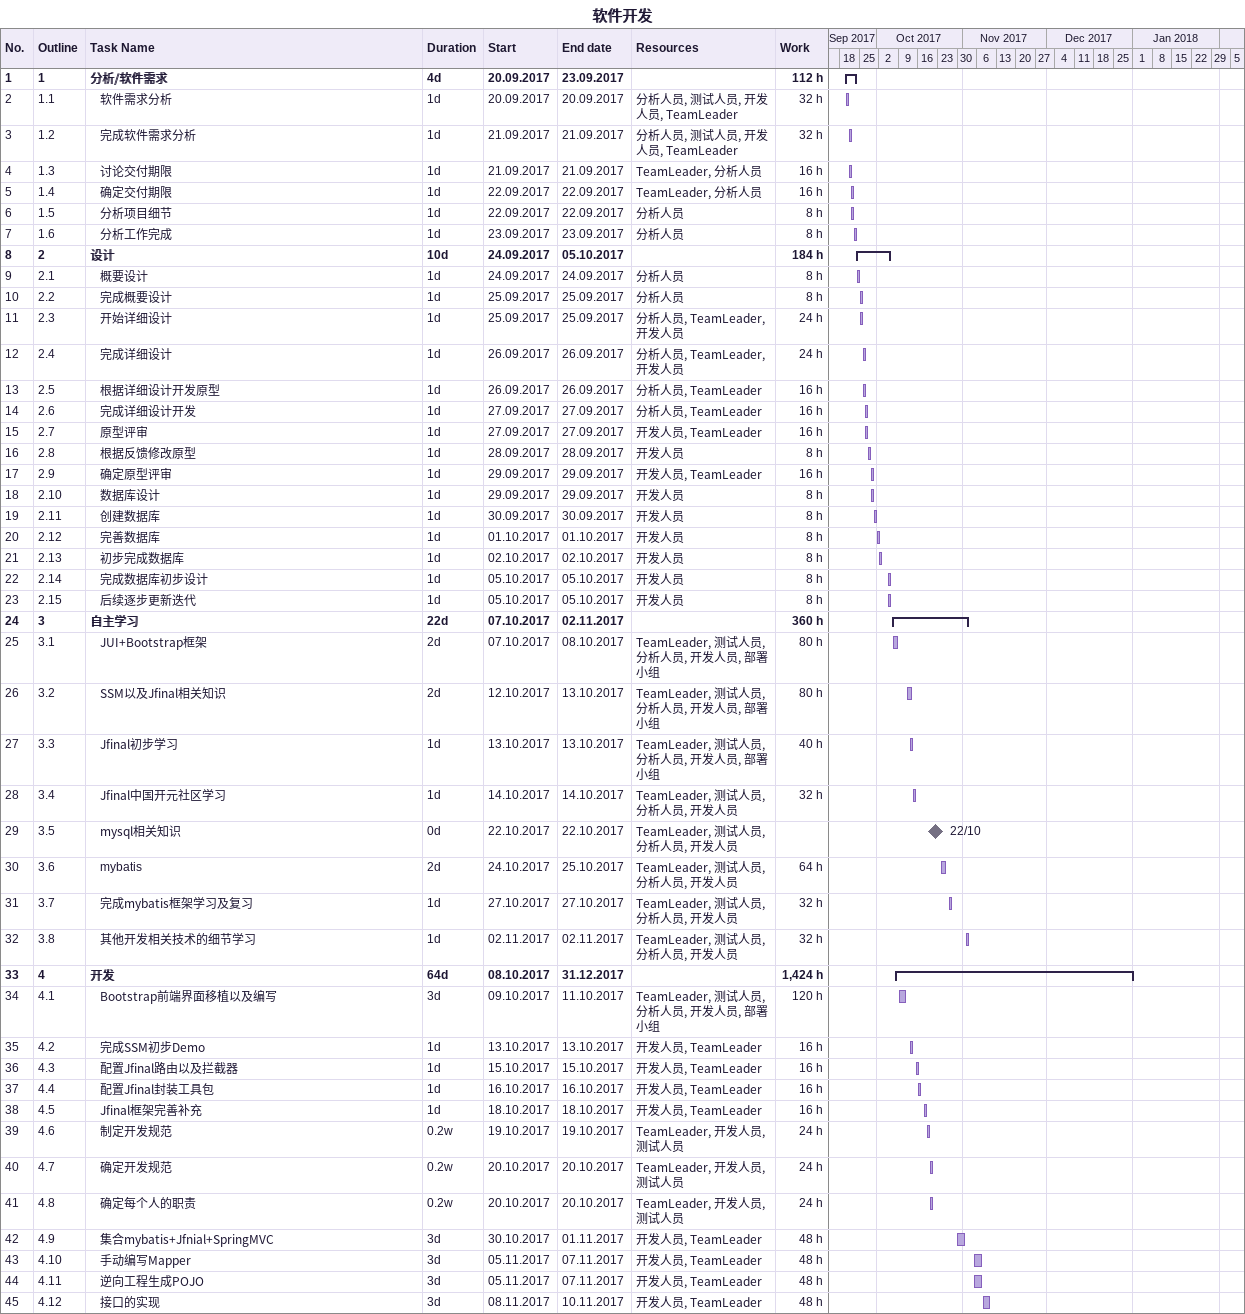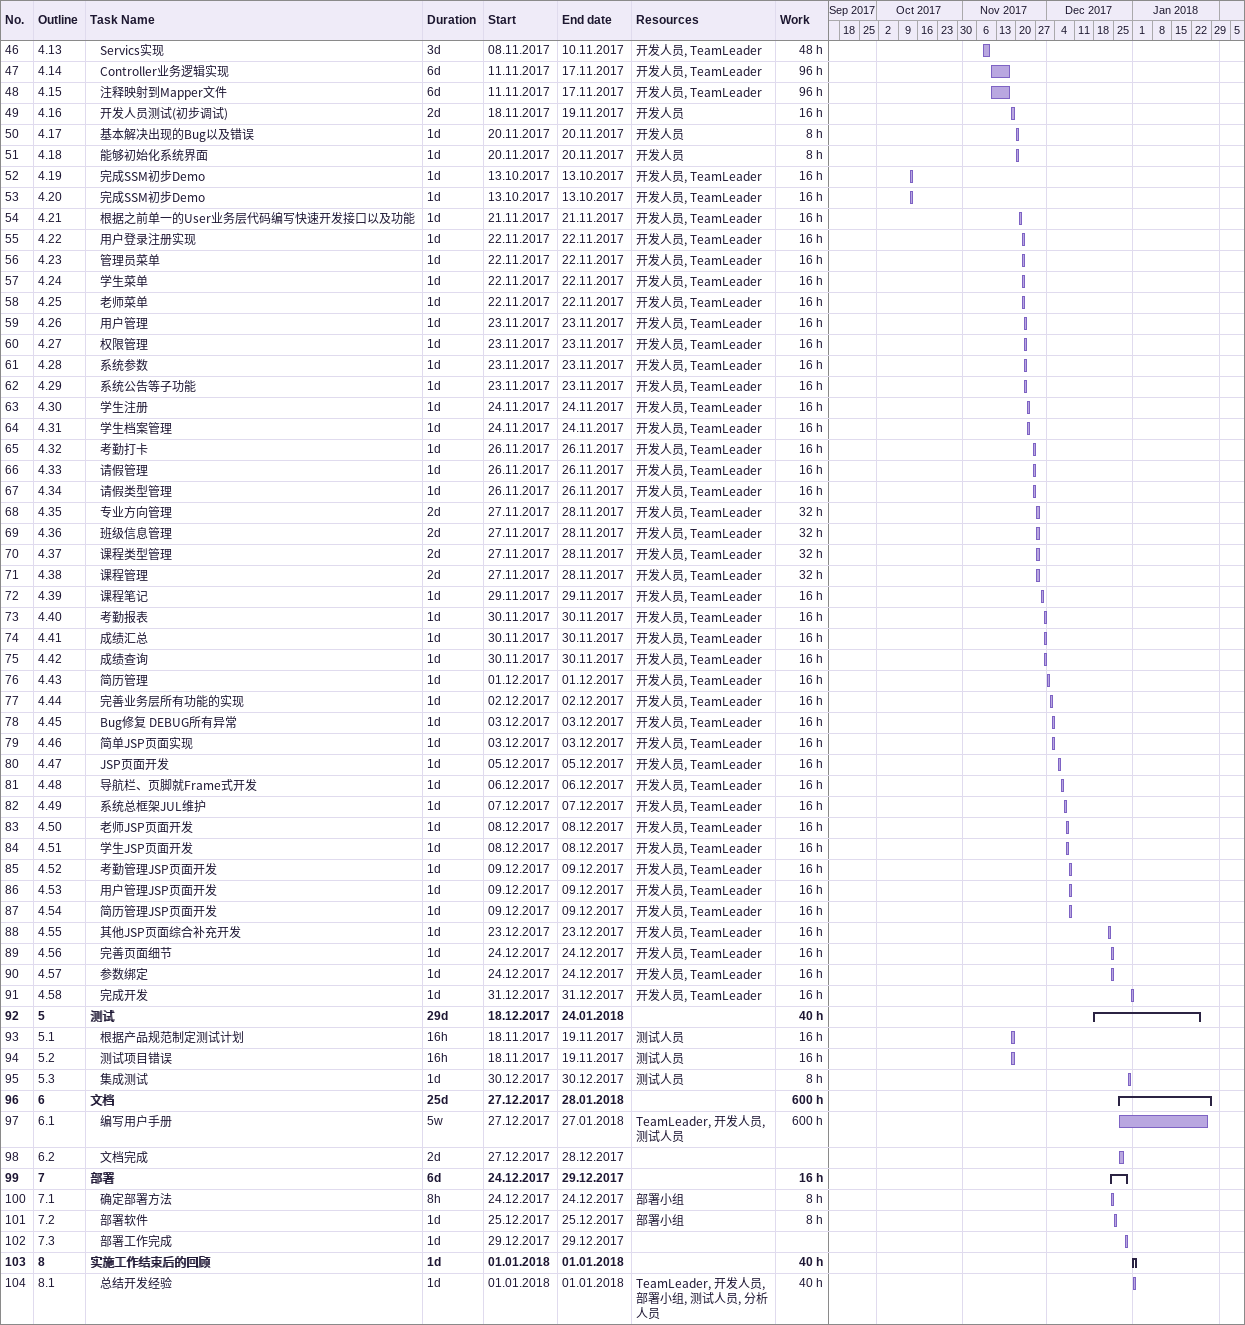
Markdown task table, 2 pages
软件开发

| ID | WBS | Task | Duration | Start | Finish | Resources | Work (h) |
|---|---|---|---|---|---|---|---|
| 1 | 1 | **分析/软件需求** | 4d | 2017-09-20 | 2017-09-23 |  | 112 |
| 2 | 1.1 | 软件需求分析 | 1d | 2017-09-20 | 2017-09-20 | 分析人员, 测试人员, 开发人员, TeamLeader | 32 |
| 3 | 1.2 | 完成软件需求分析 | 1d | 2017-09-21 | 2017-09-21 | 分析人员, 测试人员, 开发人员, TeamLeader | 32 |
| 4 | 1.3 | 讨论交付期限 | 1d | 2017-09-21 | 2017-09-21 | TeamLeader, 分析人员 | 16 |
| 5 | 1.4 | 确定交付期限 | 1d | 2017-09-22 | 2017-09-22 | TeamLeader, 分析人员 | 16 |
| 6 | 1.5 | 分析项目细节 | 1d | 2017-09-22 | 2017-09-22 | 分析人员 | 8 |
| 7 | 1.6 | 分析工作完成 | 1d | 2017-09-23 | 2017-09-23 | 分析人员 | 8 |
| 8 | 2 | **设计** | 10d | 2017-09-24 | 2017-10-05 |  | 184 |
| 9 | 2.1 | 概要设计 | 1d | 2017-09-24 | 2017-09-24 | 分析人员 | 8 |
| 10 | 2.2 | 完成概要设计 | 1d | 2017-09-25 | 2017-09-25 | 分析人员 | 8 |
| 11 | 2.3 | 开始详细设计 | 1d | 2017-09-25 | 2017-09-25 | 分析人员, TeamLeader, 开发人员 | 24 |
| 12 | 2.4 | 完成详细设计 | 1d | 2017-09-26 | 2017-09-26 | 分析人员, TeamLeader, 开发人员 | 24 |
| 13 | 2.5 | 根据详细设计开发原型 | 1d | 2017-09-26 | 2017-09-26 | 分析人员, TeamLeader | 16 |
| 14 | 2.6 | 完成详细设计开发 | 1d | 2017-09-27 | 2017-09-27 | 分析人员, TeamLeader | 16 |
| 15 | 2.7 | 原型评审 | 1d | 2017-09-27 | 2017-09-27 | 开发人员, TeamLeader | 16 |
| 16 | 2.8 | 根据反馈修改原型 | 1d | 2017-09-28 | 2017-09-28 | 开发人员 | 8 |
| 17 | 2.9 | 确定原型评审 | 1d | 2017-09-29 | 2017-09-29 | 开发人员, TeamLeader | 16 |
| 18 | 2.10 | 数据库设计 | 1d | 2017-09-29 | 2017-09-29 | 开发人员 | 8 |
| 19 | 2.11 | 创建数据库 | 1d | 2017-09-30 | 2017-09-30 | 开发人员 | 8 |
| 20 | 2.12 | 完善数据库 | 1d | 2017-10-01 | 2017-10-01 | 开发人员 | 8 |
| 21 | 2.13 | 初步完成数据库 | 1d | 2017-10-02 | 2017-10-02 | 开发人员 | 8 |
| 22 | 2.14 | 完成数据库初步设计 | 1d | 2017-10-05 | 2017-10-05 | 开发人员 | 8 |
| 23 | 2.15 | 后续逐步更新迭代 | 1d | 2017-10-05 | 2017-10-05 | 开发人员 | 8 |
| 24 | 3 | **自主学习** | 22d | 2017-10-07 | 2017-11-02 |  | 360 |
| 25 | 3.1 | JUI+Bootstrap框架 | 2d | 2017-10-07 | 2017-10-08 | TeamLeader, 测试人员, 分析人员, 开发人员, 部署小组 | 80 |
| 26 | 3.2 | SSM以及Jfinal相关知识 | 2d | 2017-10-12 | 2017-10-13 | TeamLeader, 测试人员, 分析人员, 开发人员, 部署小组 | 80 |
| 27 | 3.3 | Jfinal初步学习 | 1d | 2017-10-13 | 2017-10-13 | TeamLeader, 测试人员, 分析人员, 开发人员, 部署小组 | 40 |
| 28 | 3.4 | Jfinal中国开元社区学习 | 1d | 2017-10-14 | 2017-10-14 | TeamLeader, 测试人员, 分析人员, 开发人员 | 32 |
| 29 | 3.5 | mysql相关知识 | 0d | 2017-10-22 | 2017-10-22 | TeamLeader, 测试人员, 分析人员, 开发人员 |  |
| 30 | 3.6 | mybatis | 2d | 2017-10-24 | 2017-10-25 | TeamLeader, 测试人员, 分析人员, 开发人员 | 64 |
| 31 | 3.7 | 完成mybatis框架学习及复习 | 1d | 2017-10-27 | 2017-10-27 | TeamLeader, 测试人员, 分析人员, 开发人员 | 32 |
| 32 | 3.8 | 其他开发相关技术的细节学习 | 1d | 2017-11-02 | 2017-11-02 | TeamLeader, 测试人员, 分析人员, 开发人员 | 32 |
| 33 | 4 | **开发** | 64d | 2017-10-08 | 2017-12-31 |  | 1424 |
| 34 | 4.1 | Bootstrap前端界面移植以及编写 | 3d | 2017-10-09 | 2017-10-11 | TeamLeader, 测试人员, 分析人员, 开发人员, 部署小组 | 120 |
| 35 | 4.2 | 完成SSM初步Demo | 1d | 2017-10-13 | 2017-10-13 | 开发人员, TeamLeader | 16 |
| 36 | 4.3 | 配置Jfinal路由以及拦截器 | 1d | 2017-10-15 | 2017-10-15 | 开发人员, TeamLeader | 16 |
| 37 | 4.4 | 配置Jfinal封装工具包 | 1d | 2017-10-16 | 2017-10-16 | 开发人员, TeamLeader | 16 |
| 38 | 4.5 | Jfinal框架完善补充 | 1d | 2017-10-18 | 2017-10-18 | 开发人员, TeamLeader | 16 |
| 39 | 4.6 | 制定开发规范 | 0.2w | 2017-10-19 | 2017-10-19 | TeamLeader, 开发人员, 测试人员 | 24 |
| 40 | 4.7 | 确定开发规范 | 0.2w | 2017-10-20 | 2017-10-20 | TeamLeader, 开发人员, 测试人员 | 24 |
| 41 | 4.8 | 确定每个人的职责 | 0.2w | 2017-10-20 | 2017-10-20 | TeamLeader, 开发人员, 测试人员 | 24 |
| 42 | 4.9 | 集合mybatis+Jfnial+SpringMVC | 3d | 2017-10-30 | 2017-11-01 | 开发人员, TeamLeader | 48 |
| 43 | 4.10 | 手动编写Mapper | 3d | 2017-11-05 | 2017-11-07 | 开发人员, TeamLeader | 48 |
| 44 | 4.11 | 逆向工程生成POJO | 3d | 2017-11-05 | 2017-11-07 | 开发人员, TeamLeader | 48 |
| 45 | 4.12 | 接口的实现 | 3d | 2017-11-08 | 2017-11-10 | 开发人员, TeamLeader | 48 |
| 46 | 4.13 | Servics实现 | 3d | 2017-11-08 | 2017-11-10 | 开发人员, TeamLeader | 48 |
| 47 | 4.14 | Controller业务逻辑实现 | 6d | 2017-11-11 | 2017-11-17 | 开发人员, TeamLeader | 96 |
| 48 | 4.15 | 注释映射到Mapper文件 | 6d | 2017-11-11 | 2017-11-17 | 开发人员, TeamLeader | 96 |
| 49 | 4.16 | 开发人员测试(初步调试) | 2d | 2017-11-18 | 2017-11-19 | 开发人员 | 16 |
| 50 | 4.17 | 基本解决出现的Bug以及错误 | 1d | 2017-11-20 | 2017-11-20 | 开发人员 | 8 |
| 51 | 4.18 | 能够初始化系统界面 | 1d | 2017-11-20 | 2017-11-20 | 开发人员 | 8 |
| 52 | 4.19 | 完成SSM初步Demo | 1d | 2017-10-13 | 2017-10-13 | 开发人员, TeamLeader | 16 |
| 53 | 4.20 | 完成SSM初步Demo | 1d | 2017-10-13 | 2017-10-13 | 开发人员, TeamLeader | 16 |
| 54 | 4.21 | 根据之前单一的User业务层代码编写快速开发接口以及功能 | 1d | 2017-11-21 | 2017-11-21 | 开发人员, TeamLeader | 16 |
| 55 | 4.22 | 用户登录注册实现 | 1d | 2017-11-22 | 2017-11-22 | 开发人员, TeamLeader | 16 |
| 56 | 4.23 | 管理员菜单 | 1d | 2017-11-22 | 2017-11-22 | 开发人员, TeamLeader | 16 |
| 57 | 4.24 | 学生菜单 | 1d | 2017-11-22 | 2017-11-22 | 开发人员, TeamLeader | 16 |
| 58 | 4.25 | 老师菜单 | 1d | 2017-11-22 | 2017-11-22 | 开发人员, TeamLeader | 16 |
| 59 | 4.26 | 用户管理 | 1d | 2017-11-23 | 2017-11-23 | 开发人员, TeamLeader | 16 |
| 60 | 4.27 | 权限管理 | 1d | 2017-11-23 | 2017-11-23 | 开发人员, TeamLeader | 16 |
| 61 | 4.28 | 系统参数 | 1d | 2017-11-23 | 2017-11-23 | 开发人员, TeamLeader | 16 |
| 62 | 4.29 | 系统公告等子功能 | 1d | 2017-11-23 | 2017-11-23 | 开发人员, TeamLeader | 16 |
| 63 | 4.30 | 学生注册 | 1d | 2017-11-24 | 2017-11-24 | 开发人员, TeamLeader | 16 |
| 64 | 4.31 | 学生档案管理 | 1d | 2017-11-24 | 2017-11-24 | 开发人员, TeamLeader | 16 |
| 65 | 4.32 | 考勤打卡 | 1d | 2017-11-26 | 2017-11-26 | 开发人员, TeamLeader | 16 |
| 66 | 4.33 | 请假管理 | 1d | 2017-11-26 | 2017-11-26 | 开发人员, TeamLeader | 16 |
| 67 | 4.34 | 请假类型管理 | 1d | 2017-11-26 | 2017-11-26 | 开发人员, TeamLeader | 16 |
| 68 | 4.35 | 专业方向管理 | 2d | 2017-11-27 | 2017-11-28 | 开发人员, TeamLeader | 32 |
| 69 | 4.36 | 班级信息管理 | 2d | 2017-11-27 | 2017-11-28 | 开发人员, TeamLeader | 32 |
| 70 | 4.37 | 课程类型管理 | 2d | 2017-11-27 | 2017-11-28 | 开发人员, TeamLeader | 32 |
| 71 | 4.38 | 课程管理 | 2d | 2017-11-27 | 2017-11-28 | 开发人员, TeamLeader | 32 |
| 72 | 4.39 | 课程笔记 | 1d | 2017-11-29 | 2017-11-29 | 开发人员, TeamLeader | 16 |
| 73 | 4.40 | 考勤报表 | 1d | 2017-11-30 | 2017-11-30 | 开发人员, TeamLeader | 16 |
| 74 | 4.41 | 成绩汇总 | 1d | 2017-11-30 | 2017-11-30 | 开发人员, TeamLeader | 16 |
| 75 | 4.42 | 成绩查询 | 1d | 2017-11-30 | 2017-11-30 | 开发人员, TeamLeader | 16 |
| 76 | 4.43 | 简历管理 | 1d | 2017-12-01 | 2017-12-01 | 开发人员, TeamLeader | 16 |
| 77 | 4.44 | 完善业务层所有功能的实现 | 1d | 2017-12-02 | 2017-12-02 | 开发人员, TeamLeader | 16 |
| 78 | 4.45 | Bug修复 DEBUG所有异常 | 1d | 2017-12-03 | 2017-12-03 | 开发人员, TeamLeader | 16 |
| 79 | 4.46 | 简单JSP页面实现 | 1d | 2017-12-03 | 2017-12-03 | 开发人员, TeamLeader | 16 |
| 80 | 4.47 | JSP页面开发 | 1d | 2017-12-05 | 2017-12-05 | 开发人员, TeamLeader | 16 |
| 81 | 4.48 | 导航栏、页脚就Frame式开发 | 1d | 2017-12-06 | 2017-12-06 | 开发人员, TeamLeader | 16 |
| 82 | 4.49 | 系统总框架JUL维护 | 1d | 2017-12-07 | 2017-12-07 | 开发人员, TeamLeader | 16 |
| 83 | 4.50 | 老师JSP页面开发 | 1d | 2017-12-08 | 2017-12-08 | 开发人员, TeamLeader | 16 |
| 84 | 4.51 | 学生JSP页面开发 | 1d | 2017-12-08 | 2017-12-08 | 开发人员, TeamLeader | 16 |
| 85 | 4.52 | 考勤管理JSP页面开发 | 1d | 2017-12-09 | 2017-12-09 | 开发人员, TeamLeader | 16 |
| 86 | 4.53 | 用户管理JSP页面开发 | 1d | 2017-12-09 | 2017-12-09 | 开发人员, TeamLeader | 16 |
| 87 | 4.54 | 简历管理JSP页面开发 | 1d | 2017-12-09 | 2017-12-09 | 开发人员, TeamLeader | 16 |
| 88 | 4.55 | 其他JSP页面综合补充开发 | 1d | 2017-12-23 | 2017-12-23 | 开发人员, TeamLeader | 16 |
| 89 | 4.56 | 完善页面细节 | 1d | 2017-12-24 | 2017-12-24 | 开发人员, TeamLeader | 16 |
| 90 | 4.57 | 参数绑定 | 1d | 2017-12-24 | 2017-12-24 | 开发人员, TeamLeader | 16 |
| 91 | 4.58 | 完成开发 | 1d | 2017-12-31 | 2017-12-31 | 开发人员, TeamLeader | 16 |
| 92 | 5 | **测试** | 29d | 2017-12-18 | 2018-01-24 |  | 40 |
| 93 | 5.1 | 根据产品规范制定测试计划 | 16h | 2017-11-18 | 2017-11-19 | 测试人员 | 16 |
| 94 | 5.2 | 测试项目错误 | 16h | 2017-11-18 | 2017-11-19 | 测试人员 | 16 |
| 95 | 5.3 | 集成测试 | 1d | 2017-12-30 | 2017-12-30 | 测试人员 | 8 |
| 96 | 6 | **文档** | 25d | 2017-12-27 | 2018-01-28 |  | 600 |
| 97 | 6.1 | 编写用户手册 | 5w | 2017-12-27 | 2018-01-27 | TeamLeader, 开发人员, 测试人员 | 600 |
| 98 | 6.2 | 文档完成 | 2d | 2017-12-27 | 2017-12-28 |  |  |
| 99 | 7 | **部署** | 6d | 2017-12-24 | 2017-12-29 |  | 16 |
| 100 | 7.1 | 确定部署方法 | 8h | 2017-12-24 | 2017-12-24 | 部署小组 | 8 |
| 101 | 7.2 | 部署软件 | 1d | 2017-12-25 | 2017-12-25 | 部署小组 | 8 |
| 102 | 7.3 | 部署工作完成 | 1d | 2017-12-29 | 2017-12-29 |  |  |
| 103 | 8 | **实施工作结束后的回顾** | 1d | 2018-01-01 | 2018-01-01 |  | 40 |
| 104 | 8.1 | 总结开发经验 | 1d | 2018-01-01 | 2018-01-01 | TeamLeader, 开发人员, 部署小组, 测试人员, 分析人员 | 40 |
